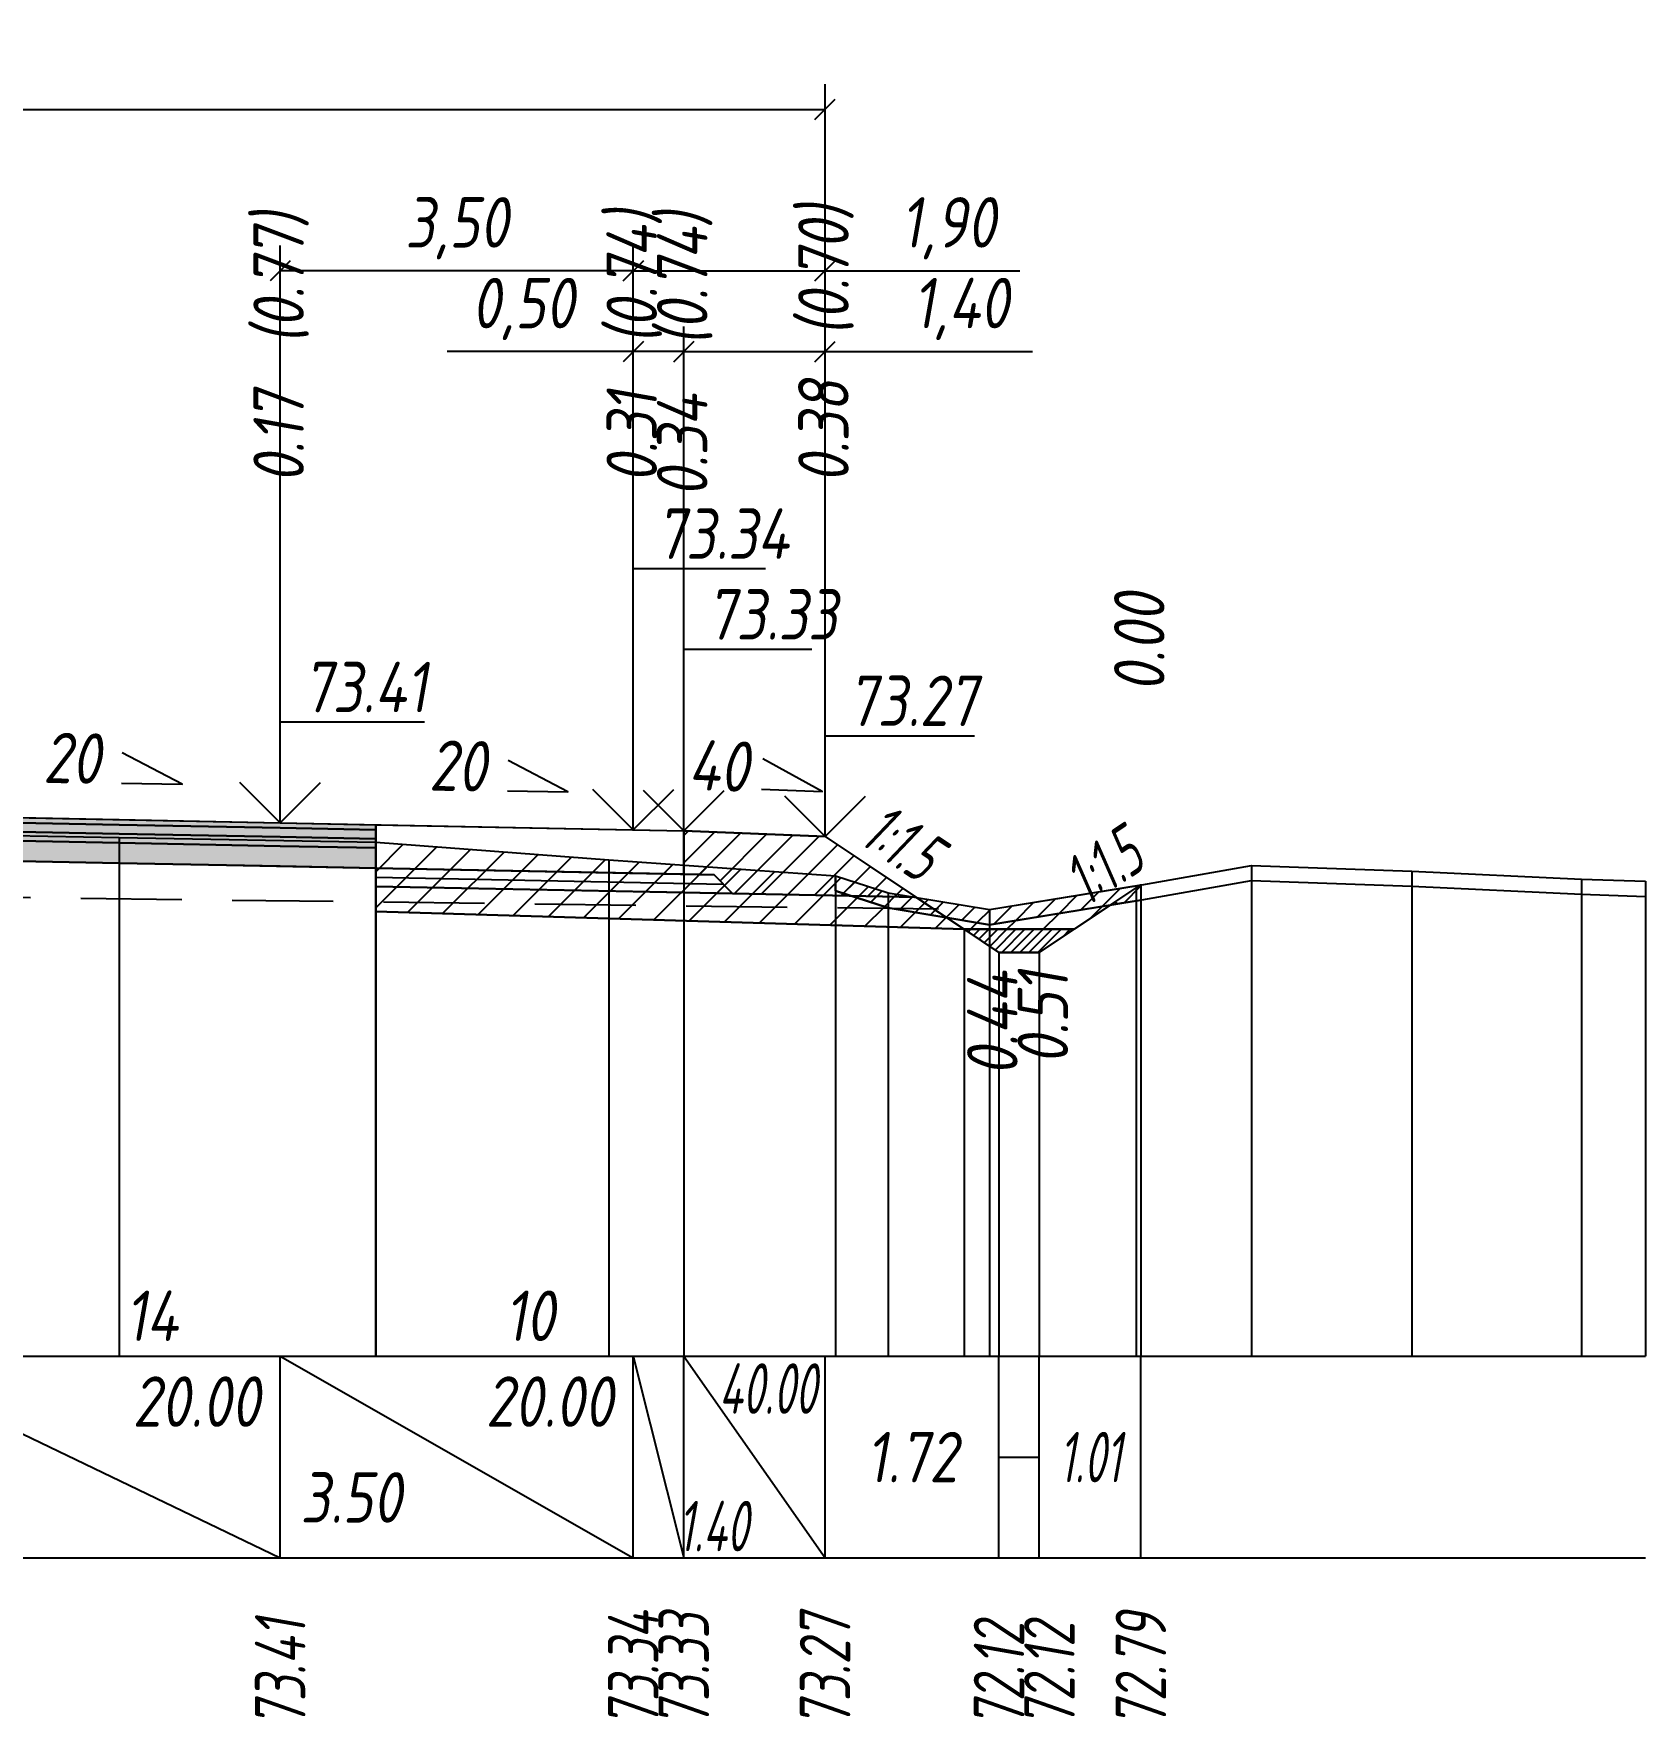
# Model space of a CAD drawing. Extents: x -717 to 1451, y -133302 to 233.
# Drawn here: x 164.7 to 244.6, y -11029.9 to -10946.5 of the extents above; entities that cross this region are included whole.
import ezdxf
from ezdxf.enums import TextEntityAlignment as Align

# ---------------------------------------------------------------- set-up
doc = ezdxf.new("R2010")
doc.units = 0
doc.linetypes.add('штриховая', pattern=[0.75, 0.5, -0.25])
for name, color, linetype in [('Интерполированный поперечник', 2, 'Continuous'), ('Код_514', 1, 'Continuous'), ('Контур_0', 7, 'Continuous'), ('Контур_2521', 7, 'Continuous'), ('Контур_2564', 7, 'Continuous'), ('Контур_2660', 7, 'Continuous'), ('Контур_2665', 7, 'Continuous'), ('Контур_400', 7, 'Continuous'), ('Контур_508', 7, 'Continuous'), ('Контур_512', 7, 'Continuous'), ('Контур_513', 7, 'Continuous'), ('Контур_818', 7, 'Continuous'), ('Красный поперечник', 1, 'Continuous'), ('Объём_2501', 7, 'Continuous'), ('Объём_2564', 7, 'Continuous'), ('Объём_2650', 7, 'Continuous'), ('Объём_2660', 7, 'Continuous'), ('Объём_2661', 7, 'Continuous'), ('Объём_2662', 7, 'Continuous'), ('Объём_2663', 7, 'Continuous'), ('Объём_2664', 7, 'Continuous'), ('Объём_2665', 7, 'Continuous'), ('Объём_2666', 7, 'Continuous'), ('Объём_2667', 7, 'Continuous'), ('Объём_2668', 7, 'Continuous'), ('Объём_2669', 7, 'Continuous'), ('Объём_2675', 7, 'Continuous'), ('Объём_2753', 7, 'Continuous'), ('Откосы', 7, 'Continuous'), ('Отметки покрытия', 7, 'Continuous'), ('Рабочие отметки', 7, 'Continuous'), ('Рабочие отметки доп.', 7, 'Continuous'), ('Слои выравнивания', 7, 'Continuous'), ('Таблица', 7, 'Continuous'), ('Уклоны проезжей части', 7, 'Continuous'), ('Черный поперечник', 3, 'Continuous')]:
    doc.layers.add(name, color=color, linetype=linetype)
for name, color, linetype, true_color in [('Контур_2540', 2, 'Continuous', 0xffff00), ('Контур_2560', 2, 'Continuous', 0xffff00), ('Контур_2561', 7, 'Continuous', 0xff8040), ('Контур_2562', 3, 'Continuous', 0x00ff00), ('Контур_2563', 7, 'Continuous', 0xff8000), ('Контур_2570', 7, 'Continuous', 0x80ff00), ('Контур_2725', 7, 'Continuous', 0x323232), ('Контур_2736', 4, 'Continuous', 0x00ffff), ('Контур_2737', 4, 'Continuous', 0x00ffff), ('Контур_2738', 4, 'Continuous', 0x00ffff), ('Контур_2739', 4, 'Continuous', 0x00ffff), ('Контур_2741', 4, 'Continuous', 0x00ffff), ('Контур_2742', 4, 'Continuous', 0x00ffff), ('Контур_2743', 4, 'Continuous', 0x00ffff), ('Контур_2744', 7, 'Continuous', 0xa4ffff), ('Контур_2745', 7, 'Continuous', 0xa4ffff), ('Контур_2747', 4, 'Continuous', 0x00ffff), ('Контур_2748', 4, 'Continuous', 0x00ffff), ('Контур_2749', 4, 'Continuous', 0x00ffff), ('Контур_2750', 4, 'Continuous', 0x00ffff), ('Контур_2751', 4, 'Continuous', 0x00ffff), ('Контур_2752', 4, 'Continuous', 0x00ffff), ('Контур_2760', 7, 'Continuous', 0x323232), ('Контур_2761', 7, 'Continuous', 0x323232), ('Контур_2762', 7, 'Continuous', 0x323232), ('Контур_2763', 7, 'Continuous', 0x323232), ('Контур_402', 7, 'Continuous', 0xff6464), ('Контур_703', 4, 'Continuous', 0x00ffff), ('Контур_705', 4, 'Continuous', 0x00ffff), ('Контур_707', 4, 'Continuous', 0x00ffff), ('Контур_720', 131, 'Continuous', 0xaaffff), ('Объём_2500', 7, 'Continuous', 0xc0c0c0), ('Объём_2520', 7, 'Continuous', 0x80ffff), ('Объём_2540', 2, 'Continuous', 0xffff00), ('Объём_2560', 2, 'Continuous', 0xffff00), ('Объём_2561', 7, 'Continuous', 0xff8040), ('Объём_2562', 3, 'Continuous', 0x00ff00), ('Объём_2563', 7, 'Continuous', 0xff8000), ('Объём_2570', 7, 'Continuous', 0x80ff00), ('Объём_2600', 7, 'Continuous', 0x808000), ('Объём_2620', 2, 'Continuous', 0xffff00), ('Объём_2746', 2, 'Continuous', 0xffff00)]:
    doc.layers.add(name, color=color, linetype=linetype, true_color=true_color)
doc.styles.get("Standard").update_dxf_attribs({"font": 'txt', "height": 2.5})
doc.styles.add('М', font='romand.shx', dxfattribs={"width": 0.8, "oblique": 10, "height": 2.5})
doc.dimstyles.new('ISO-25', dxfattribs={"dimtxt": 2.5, "dimasz": 2.5, "dimexe": 1.25, "dimexo": 0.625, "dimtad": 1, "dimtxsty": 'Standard', "dimcen": 2.5, "dimadec": 0, "dimazin": 0, "dimtfac": 1, "dimtmove": 0, "dimatfit": 3, "dimfxl": 1, "dimarcsym": 0})

# ---------------------------------------------------------------- blocks, each defined once
blk = doc.blocks.new('_Oblique')
at = {"color": 0, "linetype": 'ByBlock', "lineweight": -2}
blk.add_line((-0.5, -0.5), (0.5, 0.5), dxfattribs=at)
blk = doc.blocks.new('*D249')
at = {"color": 0, "lineweight": -2, "transparency": 16777216}
for p, q in [((196.909, -10985.411), (196.909, -10960.971)), ((203.909, -10985.691), (203.909, -10960.971)), ((196.909, -10962.221), (203.909, -10962.221)), ((203.909, -10962.221), (214.187, -10962.221))]:
    blk.add_line(p, q, dxfattribs=at)
at = {"layer": 'Defpoints', "color": 0, "transparency": 16777216}
for p in [(203.909, -10962.221), (196.909, -10986.036), (203.909, -10986.316)]:
    blk.add_point(p, dxfattribs=at)
at = {"color": 0, "lineweight": -2, "transparency": 16777216, "rotation": 180}
blk.add_blockref('_Oblique', (196.909, -10962.221), dxfattribs=at)
at = {"color": 0, "lineweight": -2, "transparency": 16777216}
blk.add_blockref('_Oblique', (203.909, -10962.221), dxfattribs=at)
at = {"color": 0, "transparency": 16777216, "insert": (210.647, -10960.108), "char_height": 2.5, "width": 8.75, "attachment_point": 5, "style": 'М'}
blk.add_mtext('1,40', dxfattribs=at)
blk = doc.blocks.new('*D251')
at = {"color": 0, "lineweight": -2, "transparency": 16777216}
for p, q in [((194.409, -10985.361), (194.409, -10960.971)), ((196.909, -10985.411), (196.909, -10960.971)), ((194.409, -10962.221), (185.185, -10962.221)), ((196.909, -10962.221), (194.409, -10962.221))]:
    blk.add_line(p, q, dxfattribs=at)
at = {"layer": 'Defpoints', "color": 0, "transparency": 16777216}
for p in [(196.909, -10962.221), (194.409, -10985.986), (196.909, -10986.036)]:
    blk.add_point(p, dxfattribs=at)
at = {"color": 0, "lineweight": -2, "transparency": 16777216, "rotation": 180}
blk.add_blockref('_Oblique', (194.409, -10962.221), dxfattribs=at)
at = {"color": 0, "lineweight": -2, "transparency": 16777216}
blk.add_blockref('_Oblique', (196.909, -10962.221), dxfattribs=at)
at = {"color": 0, "transparency": 16777216, "insert": (188.947, -10960.108), "char_height": 2.5, "width": 9.16667, "attachment_point": 5, "style": 'М'}
blk.add_mtext('0,50', dxfattribs=at)
blk = doc.blocks.new('*D253')
at = {"color": 0, "lineweight": -2, "transparency": 16777216}
for p, q in [((176.909, -10985.011), (176.909, -10956.971)), ((194.409, -10985.361), (194.409, -10956.971)), ((194.409, -10958.221), (176.909, -10958.221))]:
    blk.add_line(p, q, dxfattribs=at)
at = {"layer": 'Defpoints', "color": 0, "transparency": 16777216}
for p in [(176.909, -10958.221), (176.909, -10985.636), (194.409, -10985.986)]:
    blk.add_point(p, dxfattribs=at)
at = {"color": 0, "lineweight": -2, "transparency": 16777216, "rotation": 180}
blk.add_blockref('_Oblique', (176.909, -10958.221), dxfattribs=at)
at = {"color": 0, "lineweight": -2, "transparency": 16777216}
blk.add_blockref('_Oblique', (194.409, -10958.221), dxfattribs=at)
at = {"color": 0, "transparency": 16777216, "insert": (185.659, -10956.108), "char_height": 2.5, "width": 9.58333, "attachment_point": 5, "style": 'М'}
blk.add_mtext('3,50', dxfattribs=at)
blk = doc.blocks.new('*D254')
at = {"color": 0, "lineweight": -2, "transparency": 16777216}
for p, q in [((194.409, -10985.361), (194.409, -10956.971)), ((203.909, -10985.691), (203.909, -10956.971)), ((194.409, -10958.221), (203.909, -10958.221)), ((203.909, -10958.221), (213.558, -10958.221))]:
    blk.add_line(p, q, dxfattribs=at)
at = {"layer": 'Defpoints', "color": 0, "transparency": 16777216}
for p in [(194.409, -10958.221), (194.409, -10985.986), (203.909, -10986.316)]:
    blk.add_point(p, dxfattribs=at)
at = {"color": 0, "lineweight": -2, "transparency": 16777216, "rotation": 180}
blk.add_blockref('_Oblique', (194.409, -10958.221), dxfattribs=at)
at = {"color": 0, "lineweight": -2, "transparency": 16777216}
blk.add_blockref('_Oblique', (203.909, -10958.221), dxfattribs=at)
at = {"color": 0, "transparency": 16777216, "insert": (210.018, -10956.108), "char_height": 2.5, "width": 8.75, "attachment_point": 5, "style": 'М'}
blk.add_mtext('1,90', dxfattribs=at)
blk = doc.blocks.new('*D256')
at = {"color": 0, "lineweight": -2, "transparency": 16777216}
for p, q in [((108.409, -10985.691), (108.409, -10948.971)), ((203.909, -10985.691), (203.909, -10948.971)), ((108.409, -10950.221), (203.909, -10950.221))]:
    blk.add_line(p, q, dxfattribs=at)
at = {"layer": 'Defpoints', "color": 0, "transparency": 16777216}
for p in [(203.909, -10950.221), (108.409, -10986.316), (203.909, -10986.316)]:
    blk.add_point(p, dxfattribs=at)
at = {"color": 0, "lineweight": -2, "transparency": 16777216, "rotation": 180}
blk.add_blockref('_Oblique', (108.409, -10950.221), dxfattribs=at)
at = {"color": 0, "lineweight": -2, "transparency": 16777216}
blk.add_blockref('_Oblique', (203.909, -10950.221), dxfattribs=at)
at = {"color": 0, "transparency": 16777216, "insert": (156.159, -10948.108), "char_height": 2.5, "width": 10.41667, "attachment_point": 5, "style": 'М'}
blk.add_mtext('19,10', dxfattribs=at)

msp = doc.modelspace()

# ---------------------------------------------------------------- hatches: boundary and pattern name
at = {"layer": 'Объём_2563'}
h = msp.add_hatch(dxfattribs=at)
h.set_pattern_fill('ANSI31', color=256, scale=0.3)
h.paths.add_polyline_path([(199.327, -10989.072), (198.409, -10988.154), (196.909, -10988.124), (196.909, -10985.974), (203.909, -10986.254), (208.409, -10989.254)])
at = {"layer": 'Объём_2570'}
h = msp.add_hatch(dxfattribs=at)
h.set_pattern_fill('ANSI31', color=256, scale=0.2)
h.paths.add_polyline_path([(219.558, -10989.397), (212.058, -10990.619), (207.045, -10989.79), (204.424, -10988.948), (204.424, -10988.198), (207.045, -10989.04), (212.058, -10989.869), (219.558, -10988.647)])
at = {"layer": 'Объём_2600'}
h = msp.add_hatch(dxfattribs=at)
h.set_pattern_fill('ANSI31', color=6, scale=0.4)
h.paths.add_polyline_path([(216.256, -10990.848), (210.8, -10990.848), (181.647, -10989.973), (181.647, -10986.535), (193.201, -10987.401), (204.424, -10988.198), (204.424, -10988.948), (207.045, -10989.79), (212.058, -10990.619), (218.064, -10989.643)])
h = msp.add_hatch(dxfattribs=at)
h.set_pattern_fill('HONEY', color=5, scale=0.3)
h.paths.add_polyline_path([(219.558, -10988.647), (219.558, -10989.397), (218.064, -10989.643)])
at = {"layer": 'Объём_2620'}
h = msp.add_hatch(dxfattribs=at)
h.set_pattern_fill('ANSI31', color=2, scale=0.1)
h.paths.add_polyline_path([(210.8, -10990.848), (216.256, -10990.848), (214.528, -10992), (212.528, -10992)])
at = {"layer": 'Слои выравнивания'}
for color, points in [(2, [(156.159, -10985.159), (156.55, -10985.167), (168.934, -10985.414), (176.909, -10985.574), (181.632, -10985.668), (181.647, -10985.669), (181.647, -10985.919), (181.632, -10985.918), (176.909, -10985.824), (168.934, -10985.664), (156.55, -10985.417), (156.159, -10985.409)]), (3, [(156.159, -10985.409), (156.55, -10985.417), (168.934, -10985.664), (176.909, -10985.824), (181.632, -10985.918), (181.647, -10985.919), (181.647, -10986.369), (181.632, -10986.368), (176.909, -10986.274), (168.934, -10986.114), (156.55, -10985.867), (156.159, -10985.859)]), (4, [(156.159, -10985.859), (156.55, -10985.867), (168.934, -10986.114), (176.909, -10986.274), (181.632, -10986.368), (181.647, -10986.369), (181.647, -10986.819), (181.632, -10986.818), (176.909, -10986.724), (168.934, -10986.564), (156.55, -10986.317), (156.159, -10986.309)]), (5, [(156.159, -10986.309), (156.55, -10986.317), (168.934, -10986.564), (176.909, -10986.724), (181.632, -10986.818), (181.647, -10986.819), (181.647, -10987.819), (181.632, -10987.818), (176.909, -10987.724), (168.934, -10987.564), (156.55, -10987.317), (156.159, -10987.309)])]:
    msp.add_hatch(color=color, dxfattribs=at).paths.add_polyline_path(points)

# ---------------------------------------------------------------- linework, layer by layer
at = {"layer": 'Интерполированный поперечник', "linetype": 'штриховая', "ltscale": 10, "flags": 128}
msp.add_lwpolyline([(99.535, -10988.458), (212.058, -10989.869)], dxfattribs=at)
at = {"layer": 'Код_514'}
for p, q in [((156.159, -11012), (176.909, -11022)), ((176.909, -11022), (176.909, -11012)), ((176.909, -11012), (194.409, -11022)), ((194.409, -11022), (194.409, -11012)), ((194.409, -11012), (196.909, -11022)), ((196.909, -11022), (196.909, -11012)), ((196.909, -11012), (203.909, -11022)), ((203.909, -11022), (203.909, -11012)), ((212.528, -11022), (212.528, -11012)), ((214.528, -11022), (214.528, -11012)), ((219.558, -11022), (219.558, -11012)), ((212.528, -11017), (214.528, -11017))]:
    msp.add_line(p, q, dxfattribs=at)
at = {"layer": 'Контур_0', "flags": 128}
for points in [[(181.647, -10985.669), (196.909, -10985.974), (196.909, -10988.124), (181.647, -10987.819), (181.647, -10985.669), (181.647, -10985.669)], [(203.909, -10986.254), (209.278, -10989.834), (209.278, -10989.834), (209.278, -10989.834), (209.278, -10989.834), (209.278, -10989.834), (209.278, -10989.834), (209.278, -10989.834), (209.278, -10989.834), (209.278, -10989.834), (209.278, -10989.834), (209.278, -10989.834), (209.278, -10989.834), (209.278, -10989.834), (209.278, -10989.834), (212.528, -10992)], [(203.909, -10986.254), (209.278, -10989.834), (209.278, -10989.834), (209.278, -10989.834), (209.278, -10989.834), (209.278, -10989.834), (209.278, -10989.834), (209.278, -10989.834), (209.278, -10989.834), (209.278, -10989.834), (209.278, -10989.834), (209.278, -10989.834), (209.278, -10989.834), (209.278, -10989.834), (209.278, -10989.834), (212.528, -10992), (214.528, -10992), (219.558, -10988.647), (219.558, -10988.647), (219.558, -10988.647), (219.558, -10988.647), (219.558, -10988.647), (219.558, -10988.647), (219.558, -10988.647), (219.558, -10988.647), (219.558, -10988.647), (219.558, -10988.647), (219.558, -10988.647), (219.558, -10988.647), (219.558, -10988.647)], [(196.909, -10989.024), (181.647, -10988.719), (181.647, -10987.819), (198.409, -10988.154), (199.327, -10989.072), (196.909, -10989.024), (196.909, -10989.024)], [(196.909, -10988.124), (198.409, -10988.154), (199.327, -10989.072), (208.409, -10989.254)]]:
    msp.add_lwpolyline(points, dxfattribs=at)
at = {"layer": 'Контур_2521', "color": 250, "flags": 128}
msp.add_lwpolyline([(181.647, -10988.269), (198.868, -10988.613)], dxfattribs=at)
at = {"layer": 'Контур_2540', "flags": 128}
msp.add_lwpolyline([(194.409, -10988.974), (208.409, -10989.254), (210.8, -10990.848), (181.647, -10989.973), (181.647, -10988.719), (194.409, -10988.974), (194.409, -10988.974)], dxfattribs=at)
at = {"layer": 'Контур_2560', "flags": 128}
msp.add_lwpolyline([(196.909, -10985.974), (203.909, -10986.254), (203.909, -10986.254), (203.909, -10986.254)], dxfattribs=at)
at = {"layer": 'Контур_2561', "flags": 128}
msp.add_lwpolyline([(196.909, -10985.974), (196.909, -10985.974), (203.909, -10986.254), (203.909, -10986.254), (196.909, -10985.974)], dxfattribs=at)
at = {"layer": 'Контур_2562', "flags": 128}
msp.add_lwpolyline([(203.909, -10986.254), (203.909, -10986.254), (203.909, -10986.254), (203.909, -10986.254), (203.909, -10986.254)], dxfattribs=at)
at = {"layer": 'Контур_2563', "flags": 128}
msp.add_lwpolyline([(199.327, -10989.072), (198.409, -10988.154), (196.909, -10988.124), (196.909, -10985.974), (203.909, -10986.254), (208.409, -10989.254), (199.327, -10989.072), (199.327, -10989.072)], dxfattribs=at)
at = {"layer": 'Контур_2564', "flags": 128}
msp.add_lwpolyline([(196.909, -10985.974), (203.909, -10986.254)], dxfattribs=at)
at = {"layer": 'Контур_2570', "flags": 128}
msp.add_lwpolyline([(156.55, -10986.063), (168.934, -10986.293), (181.632, -10986.533), (181.647, -10986.535), (193.201, -10987.401), (204.424, -10988.198), (204.424, -10988.948), (207.045, -10989.79), (212.058, -10990.619), (212.058, -10990.619), (219.326, -10989.438), (225.038, -10988.433), (232.987, -10988.712), (241.396, -10989.106), (244.558, -10989.218)], dxfattribs=at)
at = {"layer": 'Контур_2660', "flags": 128}
msp.add_lwpolyline([(181.647, -10989.973), (210.8, -10990.848)], dxfattribs=at)
at = {"layer": 'Контур_2665', "flags": 128}
msp.add_lwpolyline([(203.909, -10986.254), (203.909, -10986.254)], dxfattribs=at)
at = {"layer": 'Контур_2725', "flags": 128}
msp.add_lwpolyline([(131.943, -10987.793), (135.409, -10987.724), (144.371, -10987.545), (156.159, -10987.309), (156.55, -10987.317), (168.934, -10987.564), (176.909, -10987.724), (181.632, -10987.818), (181.647, -10987.819)], dxfattribs=at)
at = {"layer": 'Контур_2736', "flags": 128}
for points in [[(203.909, -10986.254), (209.278, -10989.834)], [(209.278, -10989.834), (212.528, -10992)]]:
    msp.add_lwpolyline(points, dxfattribs=at)
at = {"layer": 'Контур_2737', "flags": 128}
msp.add_lwpolyline([(209.278, -10989.834), (209.278, -10989.834)], dxfattribs=at)
at = {"layer": 'Контур_2738', "flags": 128}
msp.add_lwpolyline([(209.278, -10989.834), (209.278, -10989.834)], dxfattribs=at)
at = {"layer": 'Контур_2739', "flags": 128}
msp.add_lwpolyline([(209.278, -10989.834), (209.278, -10989.834)], dxfattribs=at)
at = {"layer": 'Контур_2741', "flags": 128}
msp.add_lwpolyline([(219.558, -10988.647), (219.558, -10988.647)], dxfattribs=at)
at = {"layer": 'Контур_2742', "flags": 128}
msp.add_lwpolyline([(219.558, -10988.647), (219.558, -10988.647)], dxfattribs=at)
at = {"layer": 'Контур_2743', "flags": 128}
msp.add_lwpolyline([(219.558, -10988.647), (219.558, -10988.647)], dxfattribs=at)
at = {"layer": 'Контур_2744', "flags": 128}
msp.add_lwpolyline([(219.558, -10988.647), (219.558, -10988.647)], dxfattribs=at)
msp.add_lwpolyline([(219.558, -10988.647), (219.558, -10988.647)], dxfattribs=at)
msp.add_lwpolyline([(219.558, -10988.647), (219.558, -10988.647)], dxfattribs=at)
msp.add_lwpolyline([(219.558, -10988.647), (219.558, -10988.647)], dxfattribs=at)
msp.add_lwpolyline([(219.558, -10988.647), (219.558, -10988.647)], dxfattribs=at)
msp.add_lwpolyline([(219.558, -10988.647), (219.558, -10988.647)], dxfattribs=at)
at = {"layer": 'Контур_2745', "flags": 128}
msp.add_lwpolyline([(209.278, -10989.834), (209.278, -10989.834)], dxfattribs=at)
msp.add_lwpolyline([(209.278, -10989.834), (209.278, -10989.834)], dxfattribs=at)
msp.add_lwpolyline([(209.278, -10989.834), (209.278, -10989.834)], dxfattribs=at)
msp.add_lwpolyline([(209.278, -10989.834), (209.278, -10989.834)], dxfattribs=at)
msp.add_lwpolyline([(209.278, -10989.834), (209.278, -10989.834)], dxfattribs=at)
msp.add_lwpolyline([(209.278, -10989.834), (209.278, -10989.834)], dxfattribs=at)
at = {"layer": 'Контур_2747', "flags": 128}
msp.add_lwpolyline([(209.278, -10989.834), (209.278, -10989.834)], dxfattribs=at)
at = {"layer": 'Контур_2748', "flags": 128}
msp.add_lwpolyline([(209.278, -10989.834), (209.278, -10989.834)], dxfattribs=at)
at = {"layer": 'Контур_2749', "flags": 128}
msp.add_lwpolyline([(209.278, -10989.834), (209.278, -10989.834)], dxfattribs=at)
at = {"layer": 'Контур_2750', "flags": 128}
msp.add_lwpolyline([(219.558, -10988.647), (219.558, -10988.647)], dxfattribs=at)
at = {"layer": 'Контур_2751', "flags": 128}
msp.add_lwpolyline([(219.558, -10988.647), (219.558, -10988.647)], dxfattribs=at)
at = {"layer": 'Контур_2752', "flags": 128}
msp.add_lwpolyline([(219.558, -10988.647), (219.558, -10988.647)], dxfattribs=at)
at = {"layer": 'Контур_2760', "flags": 128}
msp.add_lwpolyline([(131.943, -10985.643), (135.409, -10985.574), (144.371, -10985.395), (156.159, -10985.159), (156.55, -10985.167), (168.934, -10985.414), (176.909, -10985.574), (181.632, -10985.668), (181.647, -10985.669)], dxfattribs=at)
at = {"layer": 'Контур_2761', "flags": 128}
msp.add_lwpolyline([(131.943, -10985.893), (135.409, -10985.824), (144.371, -10985.645), (156.159, -10985.409), (156.55, -10985.417), (168.934, -10985.664), (176.909, -10985.824), (181.632, -10985.918), (181.647, -10985.919)], dxfattribs=at)
at = {"layer": 'Контур_2762', "flags": 128}
msp.add_lwpolyline([(131.943, -10986.343), (135.409, -10986.274), (144.371, -10986.095), (156.159, -10985.859), (156.55, -10985.867), (168.934, -10986.114), (176.909, -10986.274), (181.632, -10986.368), (181.647, -10986.369)], dxfattribs=at)
at = {"layer": 'Контур_2763', "flags": 128}
msp.add_lwpolyline([(131.943, -10986.793), (135.409, -10986.724), (144.371, -10986.545), (156.159, -10986.309), (156.55, -10986.317), (168.934, -10986.564), (176.909, -10986.724), (181.632, -10986.818), (181.647, -10986.819)], dxfattribs=at)
at = {"layer": 'Контур_400', "flags": 128}
msp.add_lwpolyline([(156.159, -10985.159), (176.909, -10985.574), (194.409, -10985.924), (194.409, -10985.924), (194.409, -10985.924), (194.409, -10985.924), (194.409, -10985.924), (194.409, -10985.924), (196.909, -10985.974)], dxfattribs=at)
at = {"layer": 'Контур_402', "flags": 128}
msp.add_lwpolyline([(105, -10990.744), (131.943, -10989.935), (131.943, -10987.793), (156.159, -10987.309), (181.647, -10987.819), (181.647, -10989.973), (210.8, -10990.848)], dxfattribs=at)
at = {"layer": 'Контур_508', "flags": 128}
msp.add_lwpolyline([(105, -10990.744), (131.943, -10989.935), (131.943, -10987.793), (156.159, -10987.309), (181.647, -10987.819), (181.647, -10989.973), (210.8, -10990.848), (212.528, -10992), (214.528, -10992), (219.558, -10988.647)], dxfattribs=at)
at = {"layer": 'Контур_512', "flags": 128}
msp.add_lwpolyline([(181.647, -10989.973), (210.8, -10990.848), (212.528, -10992), (214.528, -10992), (219.558, -10988.647)], dxfattribs=at)
at = {"layer": 'Контур_513', "flags": 128}
msp.add_lwpolyline([(105, -10990.744), (131.943, -10989.935), (131.943, -10987.793), (156.159, -10987.309), (181.647, -10987.819), (181.647, -10989.973), (210.8, -10990.848), (212.528, -10992), (214.528, -10992), (219.558, -10988.647)], dxfattribs=at)
at = {"layer": 'Контур_703', "flags": 128}
msp.add_lwpolyline([(203.909, -10986.254), (209.278, -10989.834)], dxfattribs=at)
at = {"layer": 'Контур_705', "flags": 128}
msp.add_lwpolyline([(209.278, -10989.834), (209.278, -10989.834)], dxfattribs=at)
at = {"layer": 'Контур_707', "flags": 128}
msp.add_lwpolyline([(214.528, -10992), (219.558, -10988.647)], dxfattribs=at)
at = {"layer": 'Контур_720', "flags": 128}
msp.add_lwpolyline([(212.528, -10992), (214.528, -10992)], dxfattribs=at)
at = {"layer": 'Контур_818', "flags": 128}
msp.add_lwpolyline([(105, -10988.733), (109.523, -10988.393), (109.523, -10987.643), (121.358, -10987.11), (131.943, -10986.467), (144.371, -10986.244), (156.159, -10986.069), (156.55, -10986.063), (168.934, -10986.293), (181.632, -10986.533), (181.647, -10986.535), (193.201, -10987.401), (204.424, -10988.198), (204.424, -10988.948), (207.045, -10989.79), (212.058, -10990.619), (212.058, -10990.619), (219.326, -10989.438), (219.558, -10989.397)], dxfattribs=at)
at = {"layer": 'Красный поперечник'}
for p, q in [((156.159, -10985.159), (176.909, -10985.574)), ((176.909, -10985.574), (194.409, -10985.924)), ((194.409, -10985.924), (196.909, -10985.974)), ((196.909, -10985.974), (203.909, -10986.254)), ((203.909, -10986.254), (212.528, -10992)), ((214.528, -10992), (219.558, -10988.647)), ((219.558, -10988.647), (219.558, -11012)), ((181.647, -10989.973), (181.647, -11012)), ((210.8, -10990.848), (210.8, -11012)), ((212.528, -10992), (212.528, -11012)), ((212.528, -10992), (214.528, -10992)), ((214.528, -10992), (214.528, -11012))]:
    msp.add_line(p, q, dxfattribs=at)
at = {"layer": 'Объём_2500', "flags": 128}
msp.add_lwpolyline([(181.647, -10985.669), (196.909, -10985.974), (196.909, -10988.124), (181.647, -10987.819), (181.647, -10985.669), (181.647, -10985.669)], dxfattribs=at)
at = {"layer": 'Объём_2501', "flags": 128}
msp.add_lwpolyline([(156.159, -10985.159), (176.909, -10985.574), (194.409, -10985.924), (194.409, -10985.924), (194.409, -10985.924), (194.409, -10985.924), (194.409, -10985.924), (194.409, -10985.924), (196.909, -10985.974)], dxfattribs=at)
at = {"layer": 'Объём_2520', "color": 250, "flags": 128}
msp.add_lwpolyline([(196.909, -10989.024), (181.647, -10988.719), (181.647, -10987.819), (198.409, -10988.154), (199.327, -10989.072), (196.909, -10989.024), (196.909, -10989.024)], dxfattribs=at)
at = {"layer": 'Объём_2540', "flags": 128}
msp.add_lwpolyline([(194.409, -10988.974), (208.409, -10989.254), (210.8, -10990.848), (181.647, -10989.973), (181.647, -10988.719), (194.409, -10988.974), (194.409, -10988.974)], dxfattribs=at)
at = {"layer": 'Объём_2560', "flags": 128}
msp.add_lwpolyline([(196.909, -10985.974), (203.909, -10986.254), (203.909, -10986.254), (203.909, -10986.254)], dxfattribs=at)
at = {"layer": 'Объём_2561', "flags": 128}
msp.add_lwpolyline([(196.909, -10985.974), (196.909, -10985.974), (203.909, -10986.254), (203.909, -10986.254), (196.909, -10985.974)], dxfattribs=at)
at = {"layer": 'Объём_2562', "flags": 128}
msp.add_lwpolyline([(203.909, -10986.254), (203.909, -10986.254), (203.909, -10986.254), (203.909, -10986.254), (203.909, -10986.254)], dxfattribs=at)
at = {"layer": 'Объём_2563', "color": 250, "flags": 128}
msp.add_lwpolyline([(199.327, -10989.072), (198.409, -10988.154), (196.909, -10988.124), (196.909, -10985.974), (203.909, -10986.254), (208.409, -10989.254), (199.327, -10989.072), (199.327, -10989.072)], dxfattribs=at)
at = {"layer": 'Объём_2564', "flags": 128}
msp.add_lwpolyline([(196.909, -10985.974), (203.909, -10986.254)], dxfattribs=at)
at = {"layer": 'Объём_2570', "flags": 128}
msp.add_lwpolyline([(219.558, -10989.397), (212.058, -10990.619), (207.045, -10989.79), (204.424, -10988.948), (204.424, -10988.198), (207.045, -10989.04), (212.058, -10989.869), (219.558, -10988.647), (219.558, -10989.397), (219.558, -10989.397)], dxfattribs=at)
at = {"layer": 'Объём_2600', "color": 5, "flags": 128}
msp.add_lwpolyline([(219.558, -10988.647), (219.558, -10989.397), (218.064, -10989.643), (219.558, -10988.647), (219.558, -10988.647)], dxfattribs=at)
at = {"layer": 'Объём_2620', "flags": 128}
msp.add_lwpolyline([(210.8, -10990.848), (216.256, -10990.848), (214.528, -10992), (212.528, -10992), (210.8, -10990.848), (210.8, -10990.848)], dxfattribs=at)
at = {"layer": 'Объём_2650', "color": 6, "flags": 128}
msp.add_lwpolyline([(216.256, -10990.848), (210.8, -10990.848), (181.647, -10989.973), (181.647, -10986.535), (193.201, -10987.401), (204.424, -10988.198), (204.424, -10988.948), (207.045, -10989.79), (212.058, -10990.619), (218.064, -10989.643), (216.256, -10990.848), (216.256, -10990.848)], dxfattribs=at)
at = {"layer": 'Объём_2660', "flags": 128}
msp.add_lwpolyline([(181.647, -10989.973), (210.8, -10990.848)], dxfattribs=at)
at = {"layer": 'Объём_2661', "flags": 128}
msp.add_lwpolyline([(203.909, -10986.254), (209.278, -10989.834), (210.8, -10990.848)], dxfattribs=at)
at = {"layer": 'Объём_2662', "flags": 128}
msp.add_lwpolyline([(216.256, -10990.848), (219.558, -10988.647)], dxfattribs=at)
at = {"layer": 'Объём_2663', "flags": 128}
for points in [[(210.8, -10990.848), (212.528, -10992)], [(214.528, -10992), (216.256, -10990.848)]]:
    msp.add_lwpolyline(points, dxfattribs=at)
at = {"layer": 'Объём_2664', "flags": 128}
msp.add_lwpolyline([(212.528, -10992), (214.528, -10992)], dxfattribs=at)
at = {"layer": 'Объём_2665', "flags": 128}
msp.add_lwpolyline([(203.909, -10986.254), (203.909, -10986.254)], dxfattribs=at)
at = {"layer": 'Объём_2666', "flags": 128}
for points in [[(203.909, -10986.254), (209.278, -10989.834)], [(209.278, -10989.834), (210.8, -10990.848)]]:
    msp.add_lwpolyline(points, dxfattribs=at)
at = {"layer": 'Объём_2667', "flags": 128}
for points in [[(219.558, -10988.647), (219.558, -10988.647)], [(209.278, -10989.834), (209.278, -10989.834)]]:
    msp.add_lwpolyline(points, dxfattribs=at)
at = {"layer": 'Объём_2668', "flags": 128}
for points in [[(219.558, -10988.647), (219.558, -10988.647)], [(209.278, -10989.834), (209.278, -10989.834)]]:
    msp.add_lwpolyline(points, dxfattribs=at)
at = {"layer": 'Объём_2669', "flags": 128}
for points in [[(219.558, -10988.647), (219.558, -10988.647)], [(209.278, -10989.834), (209.278, -10989.834)]]:
    msp.add_lwpolyline(points, dxfattribs=at)
at = {"layer": 'Объём_2675', "flags": 128}
for points in [[(219.558, -10988.647), (219.558, -10988.647)], [(219.558, -10988.647), (219.558, -10988.647)], [(219.558, -10988.647), (219.558, -10988.647)], [(219.558, -10988.647), (219.558, -10988.647)], [(219.558, -10988.647), (219.558, -10988.647)], [(219.558, -10988.647), (219.558, -10988.647)], [(209.278, -10989.834), (209.278, -10989.834)], [(209.278, -10989.834), (209.278, -10989.834)], [(209.278, -10989.834), (209.278, -10989.834)], [(209.278, -10989.834), (209.278, -10989.834)], [(209.278, -10989.834), (209.278, -10989.834)], [(209.278, -10989.834), (209.278, -10989.834)]]:
    msp.add_lwpolyline(points, dxfattribs=at)
at = {"layer": 'Объём_2746', "flags": 128}
msp.add_lwpolyline([(193.201, -10987.401), (204.424, -10988.198), (204.424, -10988.948), (207.045, -10989.79), (209.928, -10990.267), (210.8, -10990.848), (181.647, -10989.973), (181.647, -10986.535), (193.201, -10987.401), (193.201, -10987.401)], dxfattribs=at)
at = {"layer": 'Объём_2753', "flags": 128}
msp.add_lwpolyline([(181.647, -10985.669), (181.647, -10985.669)], dxfattribs=at)
at = {"layer": 'Откосы', "color": 1, "flags": 128}
for points in [[(169.047, -10983.6), (172.046, -10983.66), (169.077, -10982.1)], [(188.172, -10983.982), (191.171, -10984.042), (188.202, -10982.482)], [(200.767, -10983.904), (203.764, -10984.024), (200.827, -10982.406)]]:
    msp.add_lwpolyline(points, dxfattribs=at)
at = {"layer": 'Отметки покрытия', "color": 1}
for p, q in [((194.409, -10985.924), (194.409, -10972.974)), ((194.409, -10972.974), (200.959, -10972.974)), ((196.909, -10985.974), (196.909, -10976.974)), ((196.909, -10976.974), (203.259, -10976.974)), ((176.909, -10985.574), (176.909, -10980.574)), ((176.909, -10980.574), (184.059, -10980.574)), ((203.909, -10986.254), (203.909, -10981.254)), ((203.909, -10981.254), (211.309, -10981.254)), ((176.909, -10985.574), (174.909, -10983.574)), ((176.909, -10985.574), (178.909, -10983.574)), ((194.409, -10985.924), (192.409, -10983.924)), ((194.409, -10985.924), (196.409, -10983.924)), ((196.909, -10985.974), (194.909, -10983.974)), ((196.909, -10985.974), (198.909, -10983.974)), ((203.909, -10986.254), (201.909, -10984.254)), ((203.909, -10986.254), (205.909, -10984.254))]:
    msp.add_line(p, q, dxfattribs=at)
at = {"layer": 'Слои выравнивания'}
for p, q in [((181.647, -10985.669), (181.647, -11012)), ((196.909, -10985.974), (196.909, -11012))]:
    msp.add_line(p, q, dxfattribs=at)
at = {"layer": 'Слои выравнивания', "color": 2, "flags": 128}
msp.add_lwpolyline([(156.159, -10985.159), (156.55, -10985.167), (168.934, -10985.414), (176.909, -10985.574), (181.632, -10985.668), (181.647, -10985.669), (181.647, -10985.919), (181.632, -10985.918), (176.909, -10985.824), (168.934, -10985.664), (156.55, -10985.417), (156.159, -10985.409)], close=True, dxfattribs=at)
at = {"layer": 'Слои выравнивания', "color": 3, "flags": 128}
msp.add_lwpolyline([(156.159, -10985.409), (156.55, -10985.417), (168.934, -10985.664), (176.909, -10985.824), (181.632, -10985.918), (181.647, -10985.919), (181.647, -10986.369), (181.632, -10986.368), (176.909, -10986.274), (168.934, -10986.114), (156.55, -10985.867), (156.159, -10985.859)], close=True, dxfattribs=at)
at = {"layer": 'Слои выравнивания', "color": 4, "flags": 128}
msp.add_lwpolyline([(156.159, -10985.859), (156.55, -10985.867), (168.934, -10986.114), (176.909, -10986.274), (181.632, -10986.368), (181.647, -10986.369), (181.647, -10986.819), (181.632, -10986.818), (176.909, -10986.724), (168.934, -10986.564), (156.55, -10986.317), (156.159, -10986.309)], close=True, dxfattribs=at)
at = {"layer": 'Слои выравнивания', "color": 5, "flags": 128}
msp.add_lwpolyline([(156.159, -10986.309), (156.55, -10986.317), (168.934, -10986.564), (176.909, -10986.724), (181.632, -10986.818), (181.647, -10986.819), (181.647, -10987.819), (181.632, -10987.818), (176.909, -10987.724), (168.934, -10987.564), (156.55, -10987.317), (156.159, -10987.309)], close=True, dxfattribs=at)
at = {"layer": 'Таблица'}
for p, q in [((80, -11012), (244.558, -11012)), ((80, -11022), (244.558, -11022))]:
    msp.add_line(p, q, dxfattribs=at)
at = {"layer": 'Черный поперечник', "color": 7}
for p, q in [((168.934, -10986.293), (168.934, -11012)), ((181.632, -10986.533), (181.632, -11012)), ((181.647, -10986.535), (181.647, -11012)), ((193.201, -10987.401), (193.201, -11012)), ((204.424, -10988.198), (204.424, -11012)), ((225.038, -10987.683), (225.038, -11012)), ((232.987, -10987.962), (232.987, -11012)), ((241.396, -10988.356), (241.396, -11012)), ((207.045, -10989.04), (207.045, -11012)), ((219.326, -10988.688), (219.326, -11012)), ((244.558, -10988.468), (244.558, -11012)), ((212.058, -10989.869), (212.058, -11012))]:
    msp.add_line(p, q, dxfattribs=at)
at = {"layer": 'Черный поперечник', "flags": 128}
msp.add_lwpolyline([(80, -10989.454), (81.574, -10989.444), (84.018, -10989.376), (98.742, -10988.498), (99.535, -10988.458), (101.406, -10988.254), (109.523, -10987.643), (121.358, -10987.11), (131.943, -10986.467), (144.371, -10986.244), (156.159, -10986.069), (156.55, -10986.063), (168.934, -10986.293), (181.632, -10986.533), (181.647, -10986.535), (193.201, -10987.401), (204.424, -10988.198), (207.045, -10989.04), (212.058, -10989.869), (219.326, -10988.688), (225.038, -10987.683), (232.987, -10987.962), (241.396, -10988.356), (244.558, -10988.468)], dxfattribs=at)

# ---------------------------------------------------------------- texts
at = {"layer": 'Код_514', "style": 'М', "oblique": 10}
for s, width, p in [('40.00', 0.6, (203.49, -11012.354)), ('20.00', 0.8, (175.909, -11013)), ('20.00', 0.8, (193.409, -11013))]:
    msp.add_text(s, height=2.5, dxfattribs=dict(at, width=width)).set_placement(p, align=Align.TOP_RIGHT)
for s, width, p in [('1.72', 0.8, (208.218, -11017)), ('1.01', 0.6, (217.043, -11017))]:
    msp.add_text(s, height=2.5, dxfattribs=dict(at, width=width)).set_placement(p, align=Align.MIDDLE_CENTER)
for s, width, p in [('3.50', 0.8, (177.909, -11021)), ('1.40', 0.6, (196.617, -11022.42))]:
    msp.add_text(s, height=2.5, dxfattribs=dict(at, width=width)).set_placement(p, align=Align.BOTTOM_LEFT)
at = {"layer": 'Код_514', "style": 'М', "oblique": 10, "width": 0.7}
for s, p in [('73.41', (176.909, -11030.382)), ('73.34', (194.409, -11030.382)), ('73.33', (196.909, -11030.382)), ('73.27', (203.909, -11030.382)), ('72.12', (212.528, -11030.382)), ('72.12', (215.028, -11030.382)), ('72.79', (219.558, -11030.382))]:
    msp.add_text(s, height=2.5, rotation=90, dxfattribs=at).set_placement(p, align=Align.MIDDLE_LEFT)
at = {"layer": 'Отметки покрытия', "color": 1, "style": 'М', "oblique": 10, "width": 0.8}
for s, p in [('73.34', (195.55, -10973.243)), ('73.33', (198.05, -10977.243)), ('73.41', (178.05, -10980.843)), ('73.27', (205.05, -10981.523))]:
    msp.add_text(s, height=2.5, dxfattribs=at).set_placement(p, align=Align.BOTTOM_LEFT)
at = {"layer": 'Рабочие отметки', "color": 1, "style": 'М', "oblique": 10, "width": 0.8}
for s, p in [('0.17', (176.831, -10968.724)), ('0.31', (194.331, -10968.724)), ('0.38', (203.831, -10968.724)), ('0.34', (196.831, -10969.416)), ('0.00', (219.48, -10979.078))]:
    msp.add_text(s, height=2.5, rotation=90, dxfattribs=at).set_placement(p, align=Align.MIDDLE_LEFT)
for s, p in [('0.44', (212.2, -10992.931)), ('0.51', (214.7, -10992.931))]:
    msp.add_text(s, height=2.5, rotation=90, dxfattribs=at).set_placement(p, align=Align.MIDDLE_RIGHT)
at = {"layer": 'Рабочие отметки доп.', "color": 1, "style": 'М', "oblique": 10, "width": 0.8}
for s, p in [('(0.70)', (203.831, -10961.424)), ('(0.77)', (176.831, -10961.824)), ('(0.74)', (194.331, -10961.824)), ('(0.74)', (196.831, -10961.916))]:
    msp.add_text(s, height=2.5, rotation=90, dxfattribs=at).set_placement(p, align=Align.MIDDLE_LEFT)
at = {"layer": 'Слои выравнивания', "style": 'М', "oblique": 10, "width": 0.8}
for s, p in [('14', (170.545, -11012)), ('10', (189.278, -11012))]:
    msp.add_text(s, height=2.5, dxfattribs=at).set_placement(p, align=Align.BOTTOM_CENTER)
at = {"layer": 'Уклоны проезжей части', "color": 1, "style": 'М', "oblique": 10}
for s, rotation, width, p in [('20', 358.85423, 0.8, (166.554, -10984.367)), ('20', 358.85423, 0.8, (185.679, -10984.749)), ('40', 357.70938, 0.8, (198.57, -10984.744)), ('1:1.5', 326.30994, 0.6, (206.641, -10988.196)), ('1:1.5', 33.69007, 0.6, (218.819, -10989.368))]:
    msp.add_text(s, height=2.5, rotation=rotation, dxfattribs=dict(at, width=width)).set_placement(p, align=Align.BOTTOM_CENTER)

# ---------------------------------------------------------------- dimensions: what is measured, and where the dimension line sits
at = {"color": 5}
dim = msp.add_linear_dim(base=(203.909, -10950.221), p1=(108.409, -10986.316), p2=(203.909, -10986.316), angle=180, dimstyle='ISO-25', override={"dimasz": 1, "dimlfac": 0.2, "dimzin": 0, "dimtxsty": 'М', "dimblk1": 'Oblique', "dimblk2": 'Oblique', "dimsah": 1}, dxfattribs=at)
dim.commit()
dim.dimension.update_dxf_attribs({"geometry": '*D256', "text_midpoint": (156.159, -10948.108)})
dim = msp.add_linear_dim(base=(176.909, -10958.221), p1=(194.409, -10985.986), p2=(176.909, -10985.636), dimstyle='ISO-25', override={"dimasz": 1, "dimlfac": 0.2, "dimzin": 0, "dimtxsty": 'М', "dimblk1": 'Oblique', "dimblk2": 'Oblique', "dimsah": 1}, dxfattribs=at)
dim.commit()
dim.dimension.update_dxf_attribs({"geometry": '*D253', "text_midpoint": (185.659, -10956.108)})
dim = msp.add_linear_dim(base=(194.409, -10958.221), p1=(203.909, -10986.316), p2=(194.409, -10985.986), dimstyle='ISO-25', override={"dimasz": 1, "dimlfac": 0.2, "dimzin": 0, "dimtxsty": 'М', "dimblk1": 'Oblique', "dimblk2": 'Oblique', "dimsah": 1}, dxfattribs=at)
dim.commit()
dim.dimension.update_dxf_attribs({"geometry": '*D254', "text_midpoint": (210.018, -10958.221), "dimtype": 160})
for base, p1, p2, picture, middle in [((196.909, -10962.221), (194.409, -10985.986), (196.909, -10986.036), '*D251', (188.947, -10962.221)), ((203.909, -10962.221), (196.909, -10986.036), (203.909, -10986.316), '*D249', (210.647, -10962.221))]:
    dim = msp.add_linear_dim(base=base, p1=p1, p2=p2, angle=180, dimstyle='ISO-25', override={"dimasz": 1, "dimlfac": 0.2, "dimzin": 0, "dimtxsty": 'М', "dimblk1": 'Oblique', "dimblk2": 'Oblique', "dimsah": 1}, dxfattribs=at)
    dim.commit()
    dim.dimension.update_dxf_attribs({"geometry": picture, "text_midpoint": middle, "dimtype": 160})

doc.saveas('drawing.dxf')
